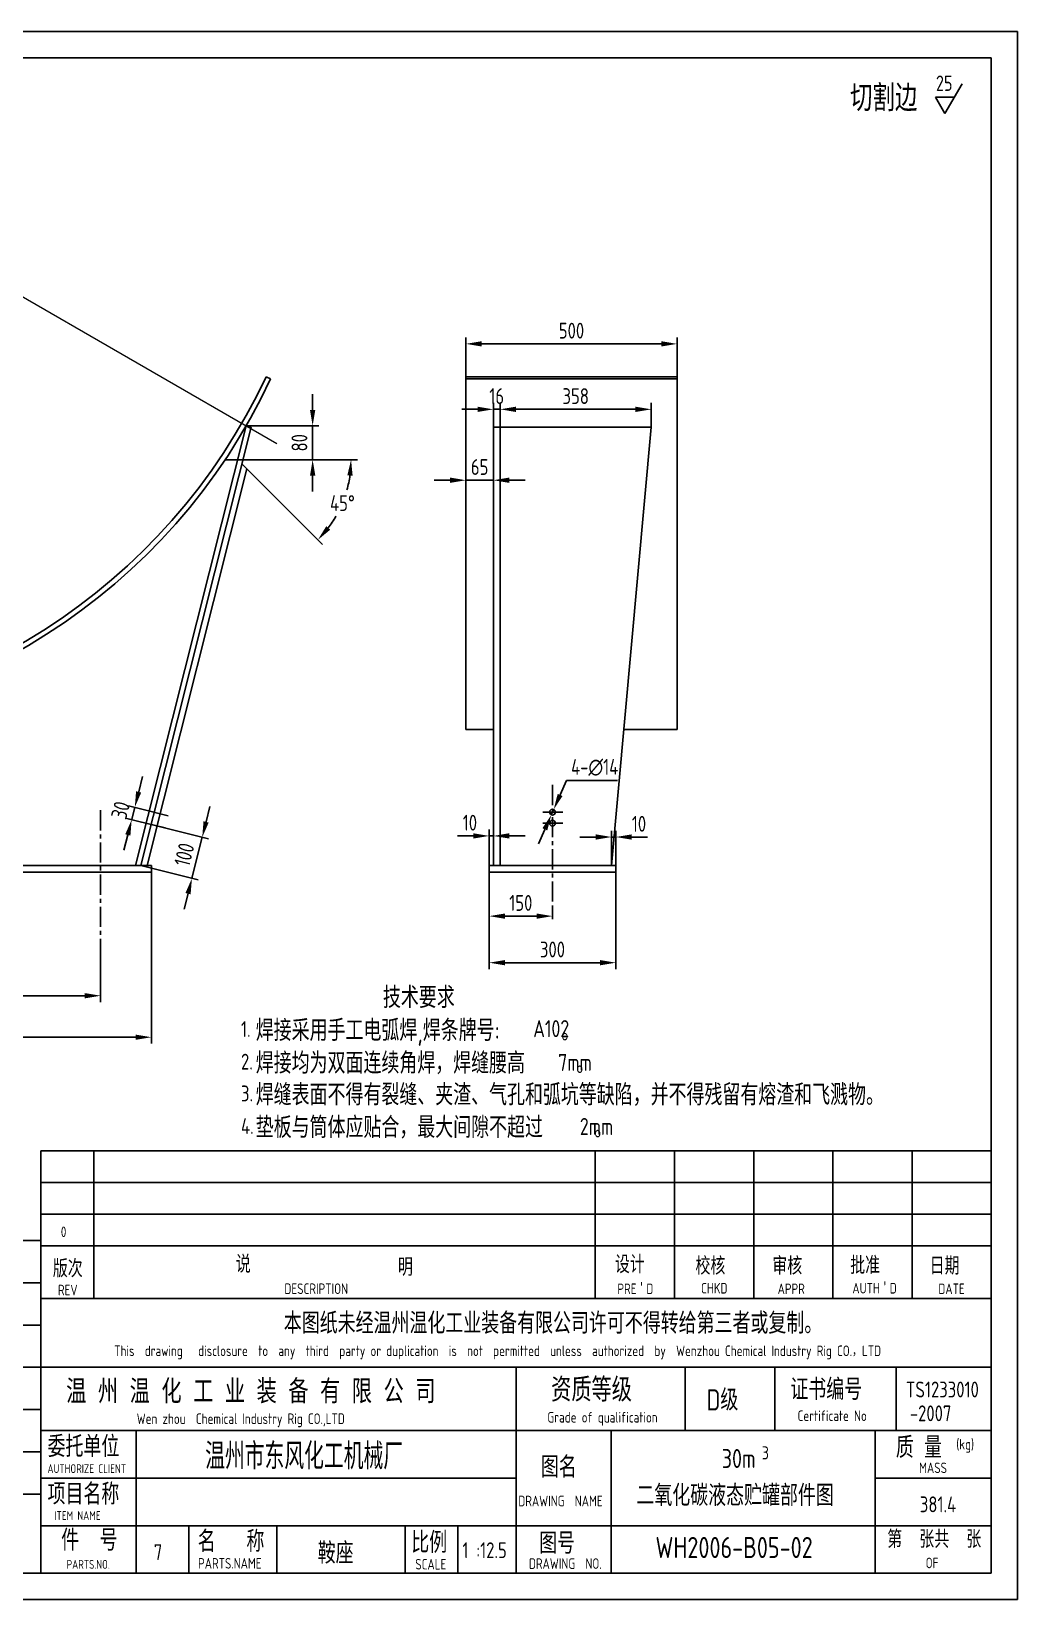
# Model space of a CAD drawing. Extents: x 10474 to 45536, y -10608 to 12499.
# Drawn here: x 43201 to 45536, y 5803 to 9516 of the extents above; entities that cross this region are included whole.
import ezdxf

# ---------------------------------------------------------------- set-up
doc = ezdxf.new("R2010")
doc.units = 0
doc.header["$LTSCALE"] = 15
doc.header["$MEASUREMENT"] = 0
doc.linetypes.add('CENTER', pattern=[50.8, 31.75, -6.35, 6.35, -6.35])
doc.layers.get('0').update_dxf_attribs({"linetype": 'CONTINUOUS'})
doc.layers.get('DEFPOINTS').update_dxf_attribs({"color": 3, "linetype": 'CONTINUOUS'})
for name, color, linetype in [('1', 3, 'CONTINUOUS'), ('DEVICE', 3, 'CONTINUOUS'), ('LAYERAXIS', 7, 'CENTER'), ('尺寸线', 7, 'CONTINUOUS'), ('文字', 7, 'CONTINUOUS')]:
    doc.layers.add(name, color=color, linetype=linetype)
doc.layers.add('5', color=7, linetype='CONTINUOUS', lineweight=9)
doc.styles.add('HZ', font='isocp.shx', dxfattribs={"width": 0.85, "bigfont": 'hztxt.shx'})
doc.dimstyles.new('D', dxfattribs={"dimtxt": 37.5, "dimasz": 37.5, "dimexe": 15, "dimexo": 0.1, "dimgap": 12.5, "dimtad": 1, "dimdec": 0, "dimzin": 0, "dimdsep": 46, "dimtxsty": 'HZ', "dimcen": 0, "dimadec": 0, "dimazin": 0, "dimtfac": 0.142857, "dimtdec": 0, "dimtix": 1, "dimtmove": 2, "dimatfit": 3, "dimfxl": 0, "dimtolj": 1, "dimtzin": 0, "dimarcsym": 0})

# ---------------------------------------------------------------- blocks, each defined once
blk = doc.blocks.new('*D139')
at = {"color": 0, "linetype": 'ByBlock'}
for p, q in [((41445, 7525.2), (41445, 7119.5)), ((43485, 7525.1), (43485, 7119.5)), ((41482.5, 7134.5), (43447.5, 7134.5))]:
    blk.add_line(p, q, dxfattribs=at)
for points in [[(41482.5, 7140.7), (41482.5, 7128.2), (41445, 7134.5)], [(43447.5, 7140.7), (43447.5, 7128.2), (43485, 7134.5)]]:
    blk.add_solid(points, dxfattribs=at)
at = {"layer": 'DEFPOINTS', "color": 0, "linetype": 'ByBlock'}
for p in [(41445, 7525.3), (43485, 7525.2), (43485, 7134.5)]:
    blk.add_point(p, dxfattribs=at)
at = {"color": 0, "linetype": 'ByBlock', "insert": (42465, 7165.7), "char_height": 37.5, "attachment_point": 5, "style": 'HZ'}
blk.add_mtext('\\A1;2040', dxfattribs=at)
blk = doc.blocks.new('*D138')
at = {"color": 0, "linetype": 'ByBlock'}
for p, q in [((41565, 7367.2), (41565, 7217.7)), ((43365, 7367.2), (43365, 7217.7)), ((41602.5, 7232.7), (43327.5, 7232.7))]:
    blk.add_line(p, q, dxfattribs=at)
for points in [[(41602.5, 7238.9), (41602.5, 7226.4), (41565, 7232.7)], [(43327.5, 7238.9), (43327.5, 7226.4), (43365, 7232.7)]]:
    blk.add_solid(points, dxfattribs=at)
at = {"layer": 'DEFPOINTS', "color": 0, "linetype": 'ByBlock'}
for p in [(41565, 7367.3), (43365, 7367.3), (43365, 7232.7)]:
    blk.add_point(p, dxfattribs=at)
at = {"color": 0, "linetype": 'ByBlock', "insert": (42465, 7263.9), "char_height": 37.5, "attachment_point": 5, "style": 'HZ'}
blk.add_mtext('\\A1;1800', dxfattribs=at)
blk = doc.blocks.new('*D144')
at = {"color": 0, "linetype": 'ByBlock'}
for p, q in [((43614.6, 7644.1), (43623.8, 7680.4)), ((43484.5, 7638.1), (43620, 7604)), ((43581.1, 7510.7), (43605.5, 7607.7)), ((43460.1, 7541.2), (43595.6, 7507.1)), ((43571.9, 7474.4), (43562.7, 7438))]:
    blk.add_line(p, q, dxfattribs=at)
for points in [[(43608.5, 7645.6), (43620.7, 7642.5), (43605.5, 7607.7)], [(43565.8, 7475.9), (43578, 7472.8), (43581.1, 7510.7)]]:
    blk.add_solid(points, dxfattribs=at)
at = {"layer": 'DEFPOINTS', "color": 0, "linetype": 'ByBlock'}
for p in [(43484.4, 7638.2), (43605.5, 7607.7), (43460, 7541.2)]:
    blk.add_point(p, dxfattribs=at)
at = {"color": 0, "linetype": 'ByBlock', "insert": (43563, 7566.8), "char_height": 37.5, "attachment_point": 5, "rotation": 75.8743, "style": 'HZ'}
blk.add_mtext('\\A1;100', dxfattribs=at)
blk = doc.blocks.new('*D145')
at = {"color": 0, "linetype": 'ByBlock'}
for p, q in [((43455, 7715.2), (43464.1, 7751.5)), ((43451.9, 7646.3), (43424, 7653.4)), ((43459.2, 7675.4), (43431.3, 7682.5)), ((43438.5, 7649.7), (43445.8, 7678.8)), ((43429.4, 7613.3), (43420.2, 7577))]:
    blk.add_line(p, q, dxfattribs=at)
for points in [[(43448.9, 7716.7), (43461, 7713.6), (43445.8, 7678.8)], [(43423.3, 7614.9), (43435.4, 7611.8), (43438.5, 7649.7)]]:
    blk.add_solid(points, dxfattribs=at)
at = {"layer": 'DEFPOINTS', "color": 0, "linetype": 'ByBlock'}
for p in [(43445.8, 7678.8), (43459.3, 7675.4), (43452, 7646.3)]:
    blk.add_point(p, dxfattribs=at)
at = {"color": 0, "linetype": 'ByBlock', "insert": (43411.9, 7671.9), "char_height": 37.5, "attachment_point": 5, "rotation": 75.8743, "style": 'HZ'}
blk.add_mtext('\\A1;30', dxfattribs=at)
blk = doc.blocks.new('*D146')
at = {"color": 0, "linetype": 'ByBlock'}
for p, q in [((44452.9, 7707.9), (44468.1, 7742.2)), ((44468.1, 7742.2), (44588.9, 7742.2)), ((44432, 7660.9), (44437.6, 7673.6)), ((44416.7, 7626.6), (44401.5, 7592.3))]:
    blk.add_line(p, q, dxfattribs=at)
for points in [[(44447.1, 7710.5), (44458.6, 7705.4), (44437.6, 7673.6)], [(44411, 7629.1), (44422.5, 7624), (44432, 7660.9)]]:
    blk.add_solid(points, dxfattribs=at)
at = {"layer": 'DEFPOINTS', "color": 0, "linetype": 'ByBlock'}
for p in [(44432, 7660.9), (44437.6, 7673.6)]:
    blk.add_point(p, dxfattribs=at)
at = {"color": 0, "linetype": 'ByBlock', "insert": (44534.8, 7773.4), "char_height": 37.5, "attachment_point": 5, "style": 'HZ'}
blk.add_mtext('\\A1;4-∅14', dxfattribs=at)
blk = doc.blocks.new('*D148')
at = {"color": 0, "linetype": 'ByBlock'}
for p, q in [((44284.8, 7525.1), (44284.8, 7295.9)), ((44584.8, 7525.1), (44584.8, 7295.9)), ((44322.3, 7310.9), (44547.3, 7310.9))]:
    blk.add_line(p, q, dxfattribs=at)
for points in [[(44322.3, 7317.2), (44322.3, 7304.7), (44284.8, 7310.9)], [(44547.3, 7317.2), (44547.3, 7304.7), (44584.8, 7310.9)]]:
    blk.add_solid(points, dxfattribs=at)
at = {"layer": 'DEFPOINTS', "color": 0, "linetype": 'ByBlock'}
for p in [(44284.8, 7525.2), (44584.8, 7525.2), (44584.8, 7310.9)]:
    blk.add_point(p, dxfattribs=at)
at = {"color": 0, "linetype": 'ByBlock', "insert": (44434.8, 7342.2), "char_height": 37.5, "attachment_point": 5, "style": 'HZ'}
blk.add_mtext('\\A1;300', dxfattribs=at)
blk = doc.blocks.new('*D149')
at = {"color": 0, "linetype": 'ByBlock'}
for p, q in [((44284.8, 7525), (44284.8, 7406.1)), ((44434.8, 7414.1), (44434.8, 7436.1)), ((44397.3, 7421.1), (44322.3, 7421.1))]:
    blk.add_line(p, q, dxfattribs=at)
for points in [[(44322.3, 7427.4), (44322.3, 7414.9), (44284.8, 7421.1)], [(44397.3, 7427.4), (44397.3, 7414.9), (44434.8, 7421.1)]]:
    blk.add_solid(points, dxfattribs=at)
at = {"layer": 'DEFPOINTS', "color": 0, "linetype": 'ByBlock'}
for p in [(44284.8, 7525.1), (44284.8, 7421.1), (44434.8, 7414)]:
    blk.add_point(p, dxfattribs=at)
at = {"color": 0, "linetype": 'ByBlock', "insert": (44359.8, 7452.4), "char_height": 37.5, "attachment_point": 5, "style": 'HZ'}
blk.add_mtext('\\A1;150', dxfattribs=at)
blk = doc.blocks.new('*D150')
at = {"color": 0, "linetype": 'ByBlock'}
for p, q in [((44247.3, 7611), (44209.8, 7611)), ((44284.8, 7541.3), (44284.8, 7626)), ((44284.8, 7611), (44294.8, 7611)), ((44284.8, 7611), (44294.8, 7611)), ((44294.8, 7611.1), (44294.8, 7626)), ((44332.3, 7611), (44369.8, 7611))]:
    blk.add_line(p, q, dxfattribs=at)
for points in [[(44247.3, 7617.3), (44247.3, 7604.8), (44284.8, 7611)], [(44332.3, 7617.3), (44332.3, 7604.8), (44294.8, 7611)]]:
    blk.add_solid(points, dxfattribs=at)
at = {"layer": 'DEFPOINTS', "color": 0, "linetype": 'ByBlock'}
for p in [(44294.8, 7611), (44294.8, 7611), (44284.8, 7541.2)]:
    blk.add_point(p, dxfattribs=at)
at = {"color": 0, "linetype": 'ByBlock', "insert": (44239.3, 7642.3), "char_height": 37.5, "attachment_point": 5, "style": 'HZ'}
blk.add_mtext('\\A1;10', dxfattribs=at)
blk = doc.blocks.new('*D151')
at = {"color": 0, "linetype": 'ByBlock'}
for p, q in [((44574.8, 7541.3), (44574.8, 7623.4)), ((44584.8, 7541.3), (44584.8, 7623.4)), ((44537.3, 7608.4), (44499.8, 7608.4)), ((44574.8, 7608.4), (44584.8, 7608.4)), ((44574.8, 7608.4), (44584.8, 7608.4)), ((44622.3, 7608.4), (44659.8, 7608.4))]:
    blk.add_line(p, q, dxfattribs=at)
for points in [[(44537.3, 7614.7), (44537.3, 7602.2), (44574.8, 7608.4)], [(44622.3, 7614.7), (44622.3, 7602.2), (44584.8, 7608.4)]]:
    blk.add_solid(points, dxfattribs=at)
at = {"layer": 'DEFPOINTS', "color": 0, "linetype": 'ByBlock'}
for p in [(44584.8, 7608.4), (44574.8, 7541.2), (44584.8, 7541.2)]:
    blk.add_point(p, dxfattribs=at)
at = {"color": 0, "linetype": 'ByBlock', "insert": (44639.6, 7639.7), "char_height": 37.5, "attachment_point": 5, "style": 'HZ'}
blk.add_mtext('\\A1;10', dxfattribs=at)
blk = doc.blocks.new('*D152')
at = {"color": 0, "linetype": 'ByBlock'}
for p, q in [((44310.8, 8578.8), (44310.8, 8635.9)), ((44348.3, 8620.9), (44631.3, 8620.9)), ((44668.8, 8578.8), (44668.8, 8635.9))]:
    blk.add_line(p, q, dxfattribs=at)
for points in [[(44348.3, 8627.1), (44348.3, 8614.6), (44310.8, 8620.9)], [(44631.3, 8627.1), (44631.3, 8614.6), (44668.8, 8620.9)]]:
    blk.add_solid(points, dxfattribs=at)
at = {"layer": 'DEFPOINTS', "color": 0, "linetype": 'ByBlock'}
for p in [(44668.8, 8620.9), (44310.8, 8578.7), (44668.8, 8578.7)]:
    blk.add_point(p, dxfattribs=at)
at = {"color": 0, "linetype": 'ByBlock', "insert": (44489.8, 8652.1), "char_height": 37.5, "attachment_point": 5, "style": 'HZ'}
blk.add_mtext('\\A1;358', dxfattribs=at)
blk = doc.blocks.new('*D153')
at = {"color": 0, "linetype": 'ByBlock'}
for p, q in [((44229.8, 8698), (44229.8, 8790.8)), ((44267.3, 8775.8), (44692.3, 8775.8)), ((44729.8, 8698), (44729.8, 8790.8))]:
    blk.add_line(p, q, dxfattribs=at)
for points in [[(44267.3, 8782.1), (44267.3, 8769.6), (44229.8, 8775.8)], [(44692.3, 8782.1), (44692.3, 8769.6), (44729.8, 8775.8)]]:
    blk.add_solid(points, dxfattribs=at)
at = {"layer": 'DEFPOINTS', "color": 0, "linetype": 'ByBlock'}
for p in [(44729.8, 8775.8), (44229.8, 8697.9), (44729.8, 8697.9)]:
    blk.add_point(p, dxfattribs=at)
at = {"color": 0, "linetype": 'ByBlock', "insert": (44479.8, 8807.1), "char_height": 37.5, "attachment_point": 5, "style": 'HZ'}
blk.add_mtext('\\A1;500', dxfattribs=at)
blk = doc.blocks.new('*D154')
at = {"color": 0, "linetype": 'ByBlock'}
for p, q in [((44257.3, 8620.9), (44219.8, 8620.9)), ((44294.8, 8578.8), (44294.8, 8635.9)), ((44310.8, 8620.9), (44294.8, 8620.9)), ((44310.8, 8578.8), (44310.8, 8635.9)), ((44348.3, 8620.9), (44385.8, 8620.9))]:
    blk.add_line(p, q, dxfattribs=at)
for points in [[(44257.3, 8627.1), (44257.3, 8614.6), (44294.8, 8620.9)], [(44348.3, 8627.1), (44348.3, 8614.6), (44310.8, 8620.9)]]:
    blk.add_solid(points, dxfattribs=at)
at = {"layer": 'DEFPOINTS', "color": 0, "linetype": 'ByBlock'}
for p in [(44294.8, 8620.9), (44294.8, 8578.7), (44310.8, 8578.7)]:
    blk.add_point(p, dxfattribs=at)
at = {"color": 0, "linetype": 'ByBlock', "insert": (44302.8, 8652.1), "char_height": 37.5, "attachment_point": 5, "style": 'HZ'}
blk.add_mtext('\\A1;16', dxfattribs=at)
blk = doc.blocks.new('*D155')
at = {"color": 0, "linetype": 'ByBlock'}
for p, q in [((44294.8, 8453.1), (44294.8, 8468)), ((44192.3, 8453), (44154.8, 8453)), ((44229.8, 8454.8), (44229.8, 8438)), ((44229.8, 8453), (44294.8, 8453)), ((44332.3, 8453), (44369.8, 8453))]:
    blk.add_line(p, q, dxfattribs=at)
for points in [[(44192.3, 8459.3), (44192.3, 8446.8), (44229.8, 8453)], [(44332.3, 8459.3), (44332.3, 8446.8), (44294.8, 8453)]]:
    blk.add_solid(points, dxfattribs=at)
at = {"layer": 'DEFPOINTS', "color": 0, "linetype": 'ByBlock'}
for p in [(44229.8, 8454.9), (44294.8, 8453), (44294.8, 8453)]:
    blk.add_point(p, dxfattribs=at)
at = {"color": 0, "linetype": 'ByBlock', "insert": (44262.3, 8484.3), "char_height": 37.5, "attachment_point": 5, "style": 'HZ'}
blk.add_mtext('\\A1;65', dxfattribs=at)
blk = doc.blocks.new('*D156')
at = {"color": 0, "linetype": 'ByBlock'}
for p, q in [((43866.9, 8619.2), (43866.9, 8656.7)), ((43709.6, 8581.7), (43881.9, 8581.7)), ((43866.9, 8581.7), (43866.9, 8501.7)), ((43689.3, 8501.7), (43881.9, 8501.7)), ((43866.9, 8464.2), (43866.9, 8426.7))]:
    blk.add_line(p, q, dxfattribs=at)
for points in [[(43860.7, 8619.2), (43873.2, 8619.2), (43866.9, 8581.7)], [(43860.7, 8464.2), (43873.2, 8464.2), (43866.9, 8501.7)]]:
    blk.add_solid(points, dxfattribs=at)
at = {"layer": 'DEFPOINTS', "color": 0, "linetype": 'ByBlock'}
for p in [(43709.5, 8581.7), (43689.2, 8501.7), (43866.9, 8501.7)]:
    blk.add_point(p, dxfattribs=at)
at = {"color": 0, "linetype": 'ByBlock', "insert": (43835.7, 8541.7), "char_height": 37.5, "attachment_point": 5, "rotation": 90, "style": 'HZ'}
blk.add_mtext('\\A1;80', dxfattribs=at)
blk = doc.blocks.new('*D157')
at = {"color": 0, "linetype": 'ByBlock'}
for p, q in [((43689.3, 8501.7), (43972.9, 8501.7)), ((43711.2, 8479.7), (43889.9, 8301.1))]:
    blk.add_line(p, q, dxfattribs=at)
for start, end in [(344.5509, 351.9972), (323.0028, 330.0671)]:
    blk.add_arc((43689.2, 8501.7), 268.7, start, end, dxfattribs=at)
for points in [[(43949.1, 8464.7), (43961.6, 8463.8), (43957.9, 8501.7)], [(43908.6, 8335.9), (43899.1, 8344.1), (43879.2, 8311.7)]]:
    blk.add_solid(points, dxfattribs=at)
at = {"layer": 'DEFPOINTS', "color": 0, "linetype": 'ByBlock'}
for p in [(43659.7, 8501.7), (43689.2, 8501.7), (43699.2, 8491.7), (43711.1, 8479.8), (43921.9, 8367.3)]:
    blk.add_point(p, dxfattribs=at)
at = {"color": 0, "linetype": 'ByBlock', "insert": (43937.5, 8398.9), "char_height": 37.5, "attachment_point": 5, "style": 'HZ'}
blk.add_mtext('\\A1;45°', dxfattribs=at)
blk = doc.blocks.new('*D161')
at = {"color": 0, "linetype": 'ByBlock'}
blk.add_arc((42465, 9300.2), 423.3, 215.077, 324.923, dxfattribs=at)
for points in [[(42113.3, 9053.5), (42123.8, 9060.3), (42098.4, 9088.5)], [(42806.2, 9060.3), (42816.7, 9053.5), (42831.6, 9088.5)]]:
    blk.add_solid(points, dxfattribs=at)
at = {"layer": 'DEFPOINTS', "color": 0, "linetype": 'ByBlock'}
for p in [(42465, 9300.2), (42465, 9300.2), (42320.2, 8902.4), (41148.3, 8539.9), (43781.8, 8539.9)]:
    blk.add_point(p, dxfattribs=at)
at = {"color": 0, "linetype": 'ByBlock', "insert": (42475.5, 8916.1), "char_height": 37.5, "attachment_point": 5, "style": 'HZ'}
blk.add_mtext('\\A1;120°', dxfattribs=at)

msp = doc.modelspace()

# ---------------------------------------------------------------- linework, layer by layer
for p, q in [((40286.2, 9515.6), (45536.2, 9515.6)), ((45536.2, 5803.1), (45536.2, 9515.6)), ((45341.7, 9359.7), (45386.6, 9359.7)), ((45364.2, 9320.9), (45341.7, 9359.7)), ((45364.2, 9320.9), (45404.7, 9391.1)), ((43525.1, 7658.9), (43459.3, 7675.4)), ((44412.2, 7667.3), (44459.4, 7667.3)), ((43517.8, 7629.8), (43452, 7646.3)), ((44412.2, 7641.1), (44459.4, 7641.1)), ((40286.2, 5803.1), (45536.2, 5803.1))]:
    msp.add_line(p, q)
at = {"layer": '1'}
for p, q in [((43756.5, 8697.9), (43767.4, 8692.9)), ((43709.5, 8581.7), (43447.6, 7541.2)), ((43721.1, 8578.7), (43460, 7541.2)), ((43709.5, 8581.7), (43721.1, 8578.7)), ((43659.7, 8501.7), (43689.2, 8501.7)), ((43689.2, 8501.7), (43689.3, 8501.6)), ((43711.1, 8479.8), (43475, 7541.2)), ((43699.2, 8491.7), (43711.1, 8479.8)), ((41445, 7541.2), (43485, 7541.2)), ((43485, 7541.2), (43485, 7525.2)), ((41445, 7525.2), (43485, 7525.2)), ((40973.7, 6653.1), (43223.7, 6653.1))]:
    msp.add_line(p, q, dxfattribs=at)
for radius in [1437, 1425]:
    msp.add_arc((42465, 9300.2), radius, 205, 335, dxfattribs=at)
at = {"layer": '5'}
msp.add_line((42465, 9300.2), (43781.8, 8539.9), dxfattribs=at)
at = {"layer": 'DEVICE'}
for p, q in [((40598.4, 9453.1), (45473.7, 9453.1)), ((45473.7, 5865.6), (45473.7, 9453.1)), ((44729.8, 8697.9), (44229.8, 8697.9)), ((44229.8, 8697.9), (44229.8, 7863.2)), ((44729.8, 8692.9), (44229.8, 8692.9)), ((44729.8, 8697.9), (44729.8, 7863.2)), ((44294.8, 8578.7), (44294.8, 7541.2)), ((44668.8, 8578.7), (44294.8, 8578.7)), ((44310.8, 8578.7), (44310.8, 7541.2)), ((44668.8, 8578.7), (44574.8, 7541.2)), ((44229.8, 7863.2), (44294.8, 7863.2)), ((44604.1, 7863.2), (44729.8, 7863.2)), ((44284.8, 7541.2), (44284.8, 7525.2)), ((44284.8, 7541.2), (44584.8, 7541.2)), ((44584.8, 7541.2), (44584.8, 7525.2)), ((44284.8, 7525.2), (44584.8, 7525.2)), ((43223.7, 5865.6), (43223.7, 6865.6)), ((43223.7, 6865.6), (45473.7, 6865.6)), ((43223.7, 6515.6), (45473.7, 6515.6)), ((40598.4, 5865.6), (45473.7, 5865.6))]:
    msp.add_line(p, q, dxfattribs=at)
for centre in [(44434.8, 7667.3), (44434.8, 7641.1)]:
    msp.add_circle(centre, 7, dxfattribs=at)
at = {"layer": 'LAYERAXIS', "ltscale": 0.1}
for p, q in [((44434.8, 7731.8), (44434.8, 7414)), ((43365, 7671.8), (43365, 7367.3))]:
    msp.add_line(p, q, dxfattribs=at)
at = {"layer": '尺寸线'}
for p, q in [((43348.7, 6515.6), (43348.7, 6865.6)), ((44536.2, 6515.6), (44536.2, 6865.6)), ((44723.7, 6515.6), (44723.7, 6865.6)), ((44911.2, 6515.6), (44911.2, 6865.6)), ((45098.7, 6515.6), (45098.7, 6865.6)), ((45286.2, 6515.6), (45286.2, 6865.6)), ((43223.7, 6790.6), (45473.7, 6790.6)), ((43223.7, 6715.6), (45473.7, 6715.6)), ((43223.7, 6640.6), (45473.7, 6640.6)), ((40973.7, 6553.1), (43223.7, 6553.1)), ((40973.7, 6453.1), (43223.7, 6453.1)), ((40973.7, 6353.1), (43223.7, 6353.1)), ((43223.7, 6353.1), (45473.7, 6353.1)), ((44748.7, 6203.1), (44748.7, 6353.1)), ((44961.2, 6203.1), (44961.2, 6353.1)), ((45248.7, 6203.1), (45248.7, 6353.1)), ((40973.7, 6253.1), (43223.7, 6253.1)), ((43223.7, 6203.1), (45473.7, 6203.1)), ((43448.7, 5865.6), (43448.7, 6203.1)), ((44573.7, 5865.6), (44573.7, 6203.1)), ((45198.7, 5865.6), (45198.7, 6203.1)), ((40973.7, 6153.1), (43223.7, 6153.1)), ((43223.7, 6090.6), (44348.7, 6090.6)), ((45198.7, 6090.6), (45473.7, 6090.6)), ((40973.7, 6053.1), (43223.7, 6053.1)), ((43223.7, 5978.1), (45473.7, 5978.1)), ((43573.7, 5865.6), (43573.7, 5978.1)), ((43782, 5865.6), (43782, 5978.1)), ((44085.9, 5865.6), (44085.9, 5978.1)), ((44210.9, 5865.6), (44210.9, 5978.1))]:
    msp.add_line(p, q, dxfattribs=at)
at = {"layer": '文字', "linetype": 'ByBlock', "ltscale": 5}
msp.add_line((44348.7, 5865.6), (44348.7, 6353.1), dxfattribs=at)

# ---------------------------------------------------------------- texts
at = {"style": 'HZ', "width": 0.85}
for s, height, p in [('切割边', 62.5, (45139.4, 9326.5)), ('25', 36.46, (45342.7, 9374.6)), ('焊接采用手工电弧焊,焊条牌号:      。', 50, (43732.2, 7125.6)), ('A102', 40.36, (44389.2, 7134.6)), ('焊接均为双面连续角焊，焊缝腰高     。', 50, (43732.2, 7048.4)), ('7mm', 40.36, (44448.3, 7054.7)), ('焊缝表面不得有裂缝、夹渣、气孔和弧坑等缺陷，并不得残留有熔渣和飞溅物。', 50, (43732.2, 6973.2)), ('垫板与筒体应贴合，最大间隙不超过     。', 50, (43732.2, 6896)), ('2mm', 40.36, (44499.6, 6903)), ('TS1233010', 37.5, (45271.5, 6281.8)), ('-2007', 37.5, (45281, 6225.4)), ('3', 31.2, (44930.5, 6135)), ('30m', 45, (44835.8, 6114.7)), ('二氧化碳液态贮罐部件图', 50, (44633.5, 6024.8)), ('381.4', 37.5, (45304.6, 6009.9)), ('鞍座', 50, (43878.9, 5888.4)), ('WH2006-B05-02', 50, (44678.6, 5901.5)), ('7', 37.5, (43490.9, 5896.9)), ('1 :12.5', 37.5, (44221.6, 5901.3))]:
    msp.add_text(s, height=height, dxfattribs=at).set_placement(p)
at = {"layer": '尺寸线', "style": 'HZ', "width": 0.75}
msp.add_text('温州市东风化工机械厂', height=62.5, dxfattribs=at).set_placement((43612.4, 6111.5))
at = {"layer": '文字', "linetype": 'ByBlock', "ltscale": 5, "style": 'HZ', "width": 0.85}
for s, height, p in [('技术要求', 50, (44033.3, 7203.5)), ('1.', 37.5, (43697.3, 7135)), ('2.', 37.5, (43697.3, 7057.8)), ('3.', 37.5, (43697.3, 6982.6)), ('4.', 37.5, (43697.3, 6905.4)), ('本图纸未经温州温化工业装备有限公司许可不得转给第三者或复制。', 50, (43798.6, 6432.5)), ('温 州 温 化 工 业 装 备 有 限 公 司', 56.25, (43283.4, 6267.7)), ('资质等级', 56.25, (44431.6, 6271.9)), ('证书编号', 50, (44998, 6275.8)), ('D级', 50, (44799.4, 6250.9)), ('委托单位', 50, (43239.2, 6140.6)), ('质 量', 50, (45247.7, 6138.5)), ('图名', 50, (44407.2, 6092.1)), ('项目名称', 50, (43239.2, 6028.1)), ('件  号     ', 50, (43271.5, 5919)), (' 名   称  ', 50, (43570.5, 5916.1)), ('比例', 50, (44100.5, 5913.6)), ('图号', 50, (44403.2, 5911.7)), ('第  张共  张', 41.67, (45227.4, 5925.5))]:
    msp.add_text(s, height=height, dxfattribs=at).set_placement(p)
at = {"layer": '文字', "linetype": 'ByBlock', "style": 'HZ', "width": 0.85}
for s, height, p in [('0', 25, (43270.7, 6661.2)), ('版次', 41.67, (43251.7, 6566.1)), ('说', 41.7, (43685, 6576.6)), ('明', 41.7, (44068.9, 6569.6)), ('设计', 41.67, (44582.5, 6575.9)), ('校核', 41.67, (44773.4, 6572.4)), ('审核', 41.67, (44955.2, 6572.4)), ('批准', 41.67, (45139.7, 6573.8)), ('日期', 41.67, (45327.9, 6572.4)), ('REV', 25, (43263.8, 6523.5)), ('DESCRIPTION', 25, (43800.1, 6526.6)), ('PRE＇D', 25, (44588.6, 6526.4)), ('CHKD', 25, (44786.7, 6527.8)), ('APPR', 25, (44967.9, 6526.4)), ('AUTH＇D', 25, (45144.9, 6527.8)), ('DATE', 25, (45348.6, 6526.4)), ('This  drawing   disclosure  to  any  third  party or duplication  is  not  permitted  unless  authorized  by  Wenzhou Chemical Industry Rig CO.，LTD', 25, (43396.9, 6379.7)), ('Wen zhou  Chemical Industry Rig CO.,LTD', 25, (43450.3, 6218.9)), ('Grade of qualification', 25, (44422.8, 6222.3)), ('Certificate No', 25, (45015.2, 6225.9)), ('(kg)', 25, (45390.9, 6158.4)), ('MASS', 25, (45302.9, 6102.7)), ('AUTHORIZE CLIENT', 20.833, (43239.1, 6102.8)), ('DRAWING  NAME', 25, (44353.9, 6024.1)), ('ITEM NAME', 20.83, (43255.3, 5991.7)), ('PARTS.NO.', 20.83, (43284.4, 5876.2)), ('PARTS.NAME', 25, (43595.7, 5876.5)), ('SCALE', 25, (44110, 5874.4)), ('DRAWING  NO.', 25, (44379.1, 5875.9)), ('OF', 25, (45318.5, 5877.4))]:
    msp.add_text(s, height=height, dxfattribs=at).set_placement(p)

# ---------------------------------------------------------------- dimensions: what is measured, and where the dimension line sits
dim = msp.add_angular_dim_2l(base=(42320.2, 8902.4), line1=((42465, 9300.2), (43781.8, 8539.9)), line2=((42465, 9300.2), (41148.3, 8539.9)), dimstyle='D', override={"dimtih": 1, "dimtdec": 0})
dim.commit()
dim.dimension.update_dxf_attribs({"geometry": '*D161', "text_midpoint": (42475.5, 8916.1), "dimtype": 162})
for base, p1, p2, picture, middle in [((44729.8, 8775.8), (44229.8, 8697.9), (44729.8, 8697.9), '*D153', (44479.8, 8807.1)), ((44294.8, 8620.9), (44310.8, 8578.7), (44294.8, 8578.7), '*D154', (44302.8, 8652.1)), ((44668.8, 8620.9), (44310.8, 8578.7), (44668.8, 8578.7), '*D152', (44489.8, 8652.1)), ((44294.8, 8453), (44229.8, 8454.9), (44294.8, 8453), '*D155', (44262.3, 8484.3)), ((44584.8, 7310.9), (44284.8, 7525.2), (44584.8, 7525.2), '*D148', (44434.8, 7342.2)), ((44284.8, 7421.1), (44434.8, 7414), (44284.8, 7525.1), '*D149', (44359.8, 7452.4))]:
    dim = msp.add_linear_dim(base=base, p1=p1, p2=p2, dimstyle='D')
    dim.commit()
    dim.dimension.update_dxf_attribs({"geometry": picture, "text_midpoint": middle})
dim = msp.add_linear_dim(base=(43866.9, 8501.7), p1=(43709.5, 8581.7), p2=(43689.2, 8501.7), angle=90, dimstyle='D')
dim.commit()
dim.dimension.update_dxf_attribs({"geometry": '*D156', "text_midpoint": (43835.7, 8541.7)})
dim = msp.add_angular_dim_2l(base=(43921.9, 8367.3), line1=((43699.2, 8491.7), (43711.1, 8479.8)), line2=((43659.7, 8501.7), (43689.2, 8501.7)), dimstyle='D', override={"dimtih": 1, "dimtdec": 0})
dim.commit()
dim.dimension.update_dxf_attribs({"geometry": '*D157', "text_midpoint": (43937.5, 8398.9)})
dim = msp.add_diameter_dim_2p(p1=(44432, 7660.9), p2=(44437.6, 7673.6), text='4-<>', dimstyle='D', override={"dimtoh": 1, "dimtmove": 0, "dimatfit": 0})
dim.commit()
dim.dimension.update_dxf_attribs({"geometry": '*D146', "text_midpoint": (44534.8, 7742.2), "dimtype": 163})
for p1, p2, distance, picture, middle in [((43452, 7646.3), (43459.3, 7675.4), 13.9, '*D145', (43411.9, 7671.9)), ((43460, 7541.2), (43484.4, 7638.2), -124.8, '*D144', (43563, 7566.8))]:
    dim = msp.add_aligned_dim(p1=p1, p2=p2, distance=distance, dimstyle='D')
    dim.commit()
    dim.dimension.update_dxf_attribs({"geometry": picture, "text_midpoint": middle})
for base, p1, p2, picture, middle in [((44294.8, 7611), (44284.8, 7541.2), (44294.8, 7611), '*D150', (44239.3, 7642.3)), ((44584.8, 7608.4), (44574.8, 7541.2), (44584.8, 7541.2), '*D151', (44639.6, 7639.7))]:
    dim = msp.add_linear_dim(base=base, p1=p1, p2=p2, dimstyle='D')
    dim.commit()
    dim.dimension.update_dxf_attribs({"geometry": picture, "text_midpoint": middle, "dimtype": 160})
at = {"layer": '5'}
for base, p1, p2, picture, middle in [((43485, 7134.5), (41445, 7525.3), (43485, 7525.2), '*D139', (42465, 7165.7)), ((43365, 7232.7), (41565, 7367.3), (43365, 7367.3), '*D138', (42465, 7263.9))]:
    dim = msp.add_linear_dim(base=base, p1=p1, p2=p2, dimstyle='D', dxfattribs=at)
    dim.commit()
    dim.dimension.update_dxf_attribs({"geometry": picture, "text_midpoint": middle})

doc.saveas('drawing.dxf')
